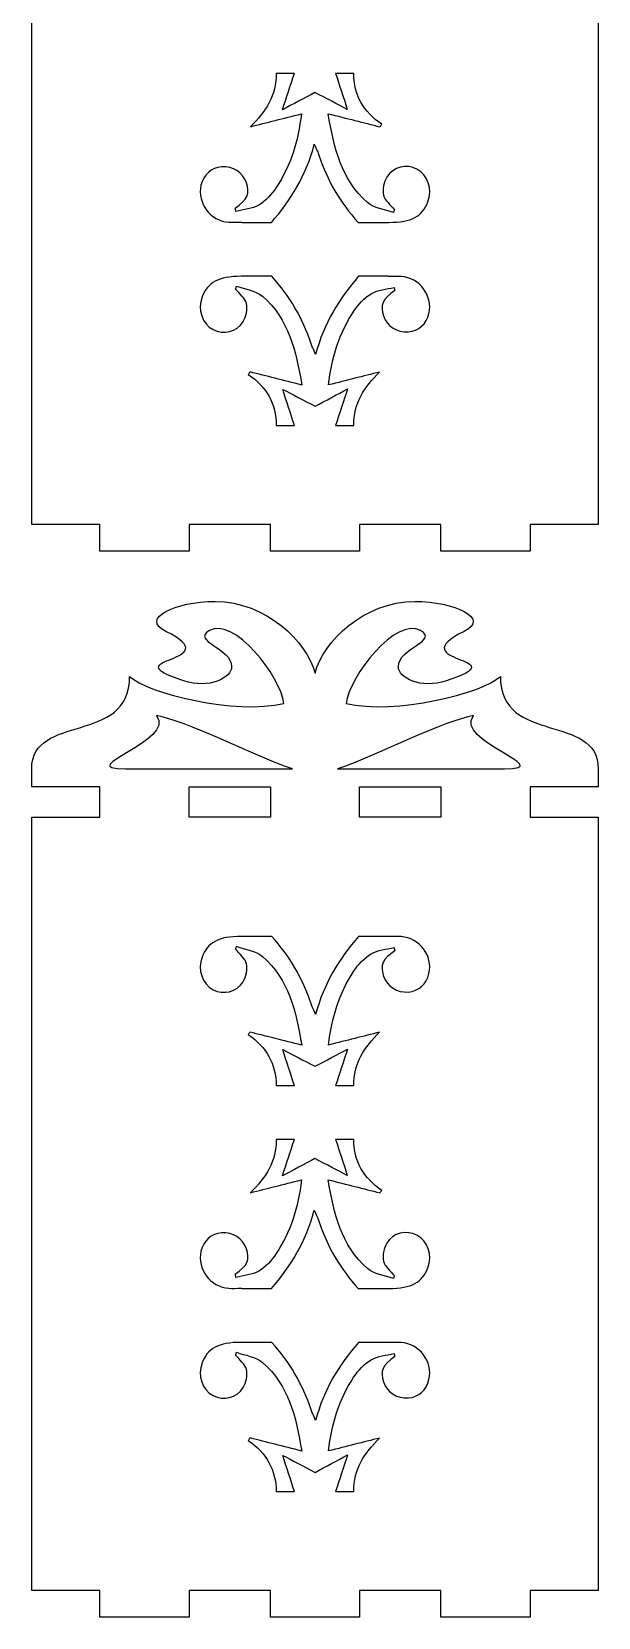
# Model space of a CAD drawing. Extents: x 4 to 934, y -398 to -4.
# Drawn here: x 602 to 665.6, y -394.6 to -216.7 of the extents above; entities that cross this region are included whole.
import ezdxf

# ---------------------------------------------------------------- set-up
doc = ezdxf.new("R2010")
doc.units = 0
doc.header["$MEASUREMENT"] = 0
doc.layers.add('LAYER_1', color=7, linetype='CONTINUOUS')

msp = doc.modelspace()

# ---------------------------------------------------------------- linework, layer by layer
at = {"layer": 'LAYER_1'}
for points in [[(619.67, -301.43), (628.8, -301.43), (628.8, -304.83), (619.67, -304.83), (619.67, -301.43)], [(647.93, -304.83), (638.8, -304.83), (638.8, -301.43), (647.93, -301.43), (647.93, -304.83)]]:
    msp.add_lwpolyline(points, dxfattribs=at)
for points, knots in [([(665.6, -24.79), (665.6, -24.79), (665.6, -22.79), (665.6, -22.79), (665.6, -16.47), (654.61, -20.17), (654.61, -12.41), (652.68, -14.34), (642.68, -16.7), (637.31, -15.47), (637.67, -12.37), (642.91, -5.68), (645.65, -7.27), (647.75, -8.47), (643.17, -9.21), (643.17, -11.31), (643.17, -12.57), (645.65, -13.86), (648.56, -12.91), (656.91, -10.18), (643.24, -10.97), (650.56, -7.36), (653.5, -5.9), (649.47, -4), (645.01, -4), (639.3, -4), (634.71, -8.52), (633.81, -12.05), (632.91, -8.52), (628.31, -4), (622.6, -4), (618.14, -4), (614.11, -5.9), (617.06, -7.36), (624.38, -10.97), (610.71, -10.18), (619.05, -12.91), (621.96, -13.86), (624.45, -12.57), (624.45, -11.31), (624.45, -9.21), (619.87, -8.47), (621.96, -7.27), (624.7, -5.68), (629.95, -12.37), (630.3, -15.47), (624.93, -16.7), (614.93, -14.34), (613, -12.41), (613, -20.17), (602.01, -16.47), (602.01, -22.79), (602.01, -22.79), (602.01, -24.79), (602.01, -24.79), (602.01, -24.79), (609.66, -24.79), (609.66, -24.79), (609.66, -24.79), (609.66, -28), (609.66, -28), (609.66, -28), (602.01, -27.99), (602.01, -27.99), (602.01, -27.99), (602.01, -272), (602.01, -272), (602.01, -272), (609.66, -272), (609.66, -272), (609.66, -272), (609.66, -275), (609.66, -275), (609.66, -275), (619.67, -275), (619.67, -275), (619.67, -275), (619.67, -272), (619.67, -272), (619.67, -272), (628.8, -272), (628.8, -272), (628.8, -272), (628.8, -275), (628.8, -275), (628.8, -275), (638.81, -275), (638.81, -275), (638.81, -275), (638.81, -272), (638.81, -272), (638.81, -272), (647.94, -272), (647.94, -272), (647.94, -272), (647.94, -275), (647.94, -275), (647.94, -275), (657.95, -275), (657.95, -275), (657.95, -275), (657.95, -272), (657.95, -272), (657.95, -272), (665.6, -272), (665.6, -272), (665.6, -272), (665.6, -27.99), (665.6, -27.99), (665.6, -27.99), (657.95, -28), (657.95, -28), (657.95, -28), (657.95, -24.79), (657.95, -24.79), (657.95, -24.79), (665.6, -24.79), (665.6, -24.79)], [0, 0, 0, 0, 1, 1, 1, 2, 2, 2, 3, 3, 3, 4, 4, 4, 5, 5, 5, 6, 6, 6, 7, 7, 7, 8, 8, 8, 9, 9, 9, 10, 10, 10, 11, 11, 11, 12, 12, 12, 13, 13, 13, 14, 14, 14, 15, 15, 15, 16, 16, 16, 17, 17, 17, 18, 18, 18, 19, 19, 19, 20, 20, 20, 21, 21, 21, 22, 22, 22, 23, 23, 23, 24, 24, 24, 25, 25, 25, 26, 26, 26, 27, 27, 27, 28, 28, 28, 29, 29, 29, 30, 30, 30, 31, 31, 31, 32, 32, 32, 33, 33, 33, 34, 34, 34, 35, 35, 35, 36, 36, 36, 37, 37, 37, 38, 38, 38, 39, 39, 39, 39]), ([(646.47, -235.78), (645.85, -237.41), (644.67, -238.08), (642.09, -238.09), (642.09, -238.09), (638.65, -238.09), (638.65, -238.09), (636.65, -235.9), (635.17, -233.38), (634.24, -230.53), (634.14, -230.24), (634, -229.95), (633.73, -229.31), (632.83, -232.84), (631.04, -235.62), (628.92, -238.09), (628.92, -238.09), (625.58, -238.09), (625.58, -238.09), (625.59, -238.09), (625.6, -238.08), (625.61, -238.07), (624.91, -238.07), (624.52, -238.09), (624.13, -238.07), (622.08, -237.95), (620.57, -235.93), (621.01, -233.92), (621.27, -232.75), (622.18, -231.94), (623.32, -231.86), (624.61, -231.77), (625.7, -232.46), (626.11, -233.65), (626.53, -234.82), (626.2, -235.57), (624.85, -236.49), (624.88, -236.61), (624.91, -236.73), (624.93, -236.86), (625.79, -236.63), (626.76, -236.58), (627.5, -236.14), (628.28, -235.68), (628.96, -234.94), (629.46, -234.17), (631.07, -231.72), (631.92, -228.99), (632.28, -225.9), (630.23, -226.42), (628.39, -226.89), (626.55, -227.35), (628.27, -225.66), (629.49, -223.82), (629.44, -221.36), (629.44, -221.36), (631.49, -221.36), (631.49, -221.36), (631.05, -222.72), (630.6, -224.08), (630.14, -225.46), (631.3, -224.84), (632.59, -224.15), (633.79, -223.51), (635.09, -224.19), (636.36, -224.84), (637.43, -225.4), (636.99, -224.04), (636.55, -222.7), (636.12, -221.36), (636.12, -221.36), (638.16, -221.36), (638.16, -221.36), (638.15, -223.81), (639.27, -225.67), (641.29, -227.08), (641.22, -227.18), (641.16, -227.27), (641.09, -227.36), (639.24, -226.89), (637.39, -226.42), (635.28, -225.89), (635.95, -229.73), (636.74, -233.29), (639.69, -235.85), (640.43, -236.5), (641.63, -236.62), (642.63, -236.98), (642.65, -236.88), (642.68, -236.77), (642.71, -236.66), (642.29, -236.13), (641.65, -235.63), (641.51, -235.03), (641.37, -234.41), (641.53, -233.57), (641.87, -233.01), (642.56, -231.84), (644.1, -231.51), (645.24, -232.11), (646.47, -232.76), (647.01, -234.36), (646.47, -235.78)], [0, 0, 0, 0, 1, 1, 1, 2, 2, 2, 3, 3, 3, 4, 4, 4, 5, 5, 5, 6, 6, 6, 7, 7, 7, 8, 8, 8, 9, 9, 9, 10, 10, 10, 11, 11, 11, 12, 12, 12, 13, 13, 13, 14, 14, 14, 15, 15, 15, 16, 16, 16, 17, 17, 17, 18, 18, 18, 19, 19, 19, 20, 20, 20, 21, 21, 21, 22, 22, 22, 23, 23, 23, 24, 24, 24, 25, 25, 25, 26, 26, 26, 27, 27, 27, 28, 28, 28, 29, 29, 29, 30, 30, 30, 31, 31, 31, 32, 32, 32, 33, 33, 33, 34, 34, 34, 34]), ([(646.6, -248.31), (646.34, -249.48), (645.43, -250.3), (644.29, -250.37), (643, -250.47), (641.91, -249.77), (641.5, -248.59), (641.08, -247.41), (641.41, -246.66), (642.76, -245.74), (642.73, -245.62), (642.71, -245.5), (642.68, -245.38), (641.81, -245.6), (640.85, -245.65), (640.11, -246.09), (639.34, -246.55), (638.65, -247.29), (638.15, -248.06), (636.55, -250.51), (635.68, -253.24), (635.33, -256.33), (637.38, -255.81), (639.22, -255.35), (641.06, -254.88), (639.34, -256.57), (638.12, -258.41), (638.17, -260.87), (638.17, -260.87), (636.12, -260.87), (636.12, -260.87), (636.56, -259.51), (637.02, -258.15), (637.47, -256.77), (636.31, -257.39), (635.02, -258.09), (633.82, -258.72), (632.52, -258.05), (631.25, -257.39), (630.18, -256.83), (630.62, -258.19), (631.06, -259.53), (631.5, -260.87), (631.5, -260.87), (629.45, -260.87), (629.45, -260.87), (629.45, -258.43), (628.34, -256.56), (626.32, -255.15), (626.39, -255.06), (626.45, -254.97), (626.51, -254.87), (628.37, -255.34), (630.22, -255.81), (632.33, -256.34), (631.66, -252.5), (630.87, -248.94), (627.92, -246.38), (627.17, -245.74), (625.98, -245.61), (624.98, -245.25), (624.95, -245.35), (624.93, -245.46), (624.9, -245.57), (625.32, -246.11), (625.96, -246.6), (626.1, -247.2), (626.25, -247.82), (626.08, -248.66), (625.75, -249.22), (625.05, -250.4), (623.51, -250.72), (622.37, -250.12), (621.14, -249.47), (620.6, -247.87), (621.14, -246.45), (621.76, -244.83), (622.94, -244.15), (625.52, -244.14), (625.52, -244.14), (628.96, -244.14), (628.96, -244.14), (630.95, -246.33), (632.43, -248.85), (633.37, -251.7), (633.46, -252), (633.61, -252.28), (633.88, -252.92), (634.78, -249.39), (636.57, -246.61), (638.69, -244.14), (638.69, -244.14), (642.03, -244.14), (642.03, -244.14), (642.03, -244.14), (642.02, -244.15), (642, -244.16), (642.7, -244.16), (643.09, -244.14), (643.47, -244.16), (645.53, -244.29), (647.04, -246.3), (646.6, -248.31)], [0, 0, 0, 0, 1, 1, 1, 2, 2, 2, 3, 3, 3, 4, 4, 4, 5, 5, 5, 6, 6, 6, 7, 7, 7, 8, 8, 8, 9, 9, 9, 10, 10, 10, 11, 11, 11, 12, 12, 12, 13, 13, 13, 14, 14, 14, 15, 15, 15, 16, 16, 16, 17, 17, 17, 18, 18, 18, 19, 19, 19, 20, 20, 20, 21, 21, 21, 22, 22, 22, 23, 23, 23, 24, 24, 24, 25, 25, 25, 26, 26, 26, 27, 27, 27, 28, 28, 28, 29, 29, 29, 30, 30, 30, 31, 31, 31, 32, 32, 32, 33, 33, 33, 34, 34, 34, 34]), ([(665.6, -301.43), (665.6, -301.43), (665.6, -299.43), (665.6, -299.43), (665.6, -299.43), (665.6, -299.43), (665.6, -299.43), (665.6, -293.1), (654.61, -296.8), (654.61, -289.04), (652.68, -290.98), (642.68, -293.34), (637.31, -292.1), (637.66, -289), (642.91, -282.31), (645.65, -283.9), (647.74, -285.11), (643.16, -285.84), (643.16, -287.95), (643.16, -289.2), (645.65, -290.5), (648.56, -289.54), (656.9, -286.81), (643.23, -287.6), (650.55, -283.99), (653.5, -282.53), (649.46, -280.63), (645.01, -280.63), (639.3, -280.63), (634.7, -285.15), (633.81, -288.69), (632.91, -285.15), (628.31, -280.63), (622.59, -280.63), (618.14, -280.63), (614.11, -282.53), (617.06, -283.99), (624.38, -287.6), (610.71, -286.81), (619.05, -289.54), (621.96, -290.5), (624.45, -289.2), (624.45, -287.95), (624.45, -285.84), (619.87, -285.11), (621.96, -283.9), (624.7, -282.31), (629.95, -289), (630.3, -292.1), (624.93, -293.34), (614.93, -290.98), (613, -289.04), (613, -296.8), (602.01, -293.1), (602.01, -299.43), (602.01, -299.43), (602.01, -299.43), (602.01, -299.43), (602.01, -299.43), (602.01, -301.43), (602.01, -301.43), (602.01, -301.43), (609.66, -301.43), (609.66, -301.43), (609.66, -301.43), (609.66, -304.83), (609.66, -304.83), (609.66, -304.83), (602.01, -304.83), (602.01, -304.83), (602.01, -304.83), (602.01, -391.65), (602.01, -391.65), (602.01, -391.65), (609.66, -391.65), (609.66, -391.65), (609.66, -391.65), (609.66, -394.65), (609.66, -394.65), (609.66, -394.65), (619.67, -394.65), (619.67, -394.65), (619.67, -394.65), (619.67, -391.65), (619.67, -391.65), (619.67, -391.65), (628.8, -391.65), (628.8, -391.65), (628.8, -391.65), (628.8, -394.65), (628.8, -394.65), (628.8, -394.65), (638.8, -394.65), (638.8, -394.65), (638.8, -394.65), (638.8, -391.65), (638.8, -391.65), (638.8, -391.65), (647.93, -391.65), (647.93, -391.65), (647.93, -391.65), (647.93, -394.65), (647.93, -394.65), (647.93, -394.65), (657.95, -394.65), (657.95, -394.65), (657.95, -394.65), (657.95, -391.65), (657.95, -391.65), (657.95, -391.65), (665.6, -391.65), (665.6, -391.65), (665.6, -391.65), (665.6, -304.83), (665.6, -304.83), (665.6, -304.83), (657.95, -304.83), (657.95, -304.83), (657.95, -304.83), (657.95, -301.43), (657.95, -301.43), (657.95, -301.43), (665.6, -301.43), (665.6, -301.43)], [0, 0, 0, 0, 1, 1, 1, 2, 2, 2, 3, 3, 3, 4, 4, 4, 5, 5, 5, 6, 6, 6, 7, 7, 7, 8, 8, 8, 9, 9, 9, 10, 10, 10, 11, 11, 11, 12, 12, 12, 13, 13, 13, 14, 14, 14, 15, 15, 15, 16, 16, 16, 17, 17, 17, 18, 18, 18, 19, 19, 19, 20, 20, 20, 21, 21, 21, 22, 22, 22, 23, 23, 23, 24, 24, 24, 25, 25, 25, 26, 26, 26, 27, 27, 27, 28, 28, 28, 29, 29, 29, 30, 30, 30, 31, 31, 31, 32, 32, 32, 33, 33, 33, 34, 34, 34, 35, 35, 35, 36, 36, 36, 37, 37, 37, 38, 38, 38, 39, 39, 39, 40, 40, 40, 41, 41, 41, 41]), ([(612.53, -299.43), (606.41, -299.43), (618.35, -296.27), (616, -293.45), (619.29, -293.97), (626.62, -297.82), (631.28, -299.43), (631.28, -299.43), (612.53, -299.43), (612.53, -299.43)], [0, 0, 0, 0, 1, 1, 1, 2, 2, 2, 3, 3, 3, 3]), ([(651.61, -293.45), (649.26, -296.27), (661.2, -299.43), (655.08, -299.43), (655.08, -299.43), (636.33, -299.43), (636.33, -299.43), (640.99, -297.82), (648.32, -293.97), (651.61, -293.45)], [0, 0, 0, 0, 1, 1, 1, 2, 2, 2, 3, 3, 3, 3]), ([(646.6, -322.4), (646.34, -323.58), (645.43, -324.39), (644.29, -324.47), (643, -324.56), (641.91, -323.86), (641.5, -322.68), (641.08, -321.5), (641.41, -320.75), (642.76, -319.83), (642.73, -319.71), (642.71, -319.59), (642.68, -319.47), (641.81, -319.69), (640.85, -319.75), (640.11, -320.19), (639.33, -320.64), (638.65, -321.38), (638.14, -322.15), (636.54, -324.61), (635.68, -327.33), (635.33, -330.42), (637.38, -329.9), (639.22, -329.44), (641.06, -328.97), (639.34, -330.66), (638.12, -332.5), (638.17, -334.97), (638.17, -334.97), (636.11, -334.97), (636.11, -334.97), (636.56, -333.61), (637.01, -332.25), (637.47, -330.87), (636.31, -331.49), (635.02, -332.18), (633.82, -332.81), (632.51, -332.14), (631.25, -331.48), (630.18, -330.92), (630.62, -332.28), (631.06, -333.62), (631.49, -334.97), (631.49, -334.97), (629.44, -334.97), (629.44, -334.97), (629.45, -332.52), (628.34, -330.65), (626.32, -329.24), (626.39, -329.15), (626.45, -329.06), (626.51, -328.97), (628.37, -329.44), (630.22, -329.9), (632.32, -330.44), (631.66, -326.6), (630.87, -323.03), (627.92, -320.48), (627.17, -319.83), (625.97, -319.71), (624.98, -319.34), (624.95, -319.45), (624.93, -319.55), (624.9, -319.66), (625.32, -320.2), (625.96, -320.69), (626.1, -321.29), (626.24, -321.91), (626.08, -322.75), (625.74, -323.31), (625.05, -324.49), (623.51, -324.82), (622.37, -324.21), (621.14, -323.56), (620.6, -321.96), (621.14, -320.54), (621.75, -318.92), (622.94, -318.24), (625.52, -318.23), (625.52, -318.23), (628.95, -318.23), (628.95, -318.23), (630.95, -320.42), (632.43, -322.94), (633.36, -325.79), (633.46, -326.09), (633.61, -326.37), (633.88, -327.01), (634.78, -323.48), (636.56, -320.71), (638.69, -318.23), (638.69, -318.23), (642.03, -318.23), (642.03, -318.23), (642.02, -318.23), (642.01, -318.24), (642, -318.25), (642.7, -318.25), (643.09, -318.23), (643.47, -318.25), (645.53, -318.38), (647.05, -320.39), (646.6, -322.4)], [0, 0, 0, 0, 1, 1, 1, 2, 2, 2, 3, 3, 3, 4, 4, 4, 5, 5, 5, 6, 6, 6, 7, 7, 7, 8, 8, 8, 9, 9, 9, 10, 10, 10, 11, 11, 11, 12, 12, 12, 13, 13, 13, 14, 14, 14, 15, 15, 15, 16, 16, 16, 17, 17, 17, 18, 18, 18, 19, 19, 19, 20, 20, 20, 21, 21, 21, 22, 22, 22, 23, 23, 23, 24, 24, 24, 25, 25, 25, 26, 26, 26, 27, 27, 27, 28, 28, 28, 29, 29, 29, 30, 30, 30, 31, 31, 31, 32, 32, 32, 33, 33, 33, 34, 34, 34, 34]), ([(624.93, -356.51), (625.79, -356.28), (626.76, -356.23), (627.5, -355.79), (628.27, -355.33), (628.96, -354.59), (629.46, -353.83), (631.06, -351.37), (631.93, -348.64), (632.28, -345.55), (630.22, -346.07), (628.39, -346.54), (626.55, -347), (628.27, -345.31), (629.49, -343.48), (629.44, -341.01), (629.44, -341.01), (631.49, -341.01), (631.49, -341.01), (631.04, -342.37), (630.59, -343.73), (630.14, -345.11), (631.3, -344.49), (632.59, -343.8), (633.78, -343.16), (635.09, -343.84), (636.36, -344.5), (637.43, -345.05), (636.99, -343.69), (636.55, -342.35), (636.11, -341.01), (636.11, -341.01), (638.17, -341.01), (638.17, -341.01), (638.15, -343.46), (639.27, -345.32), (641.29, -346.74), (641.22, -346.83), (641.16, -346.92), (641.09, -347.01), (639.24, -346.54), (637.39, -346.07), (635.28, -345.54), (635.95, -349.38), (636.74, -352.94), (639.69, -355.5), (640.43, -356.15), (641.63, -356.27), (642.63, -356.63), (642.65, -356.53), (642.68, -356.42), (642.71, -356.32), (642.29, -355.78), (641.65, -355.29), (641.51, -354.68), (641.36, -354.06), (641.53, -353.23), (641.86, -352.66), (642.55, -351.49), (644.1, -351.16), (645.24, -351.76), (646.47, -352.41), (647.01, -354.01), (646.47, -355.43), (645.85, -357.06), (644.66, -357.73), (642.08, -357.75), (642.08, -357.75), (638.65, -357.75), (638.65, -357.75), (636.65, -355.55), (635.17, -353.03), (634.24, -350.19), (634.14, -349.89), (634, -349.6), (633.72, -348.96), (632.82, -352.5), (631.04, -355.27), (628.92, -357.75), (628.92, -357.75), (625.58, -357.75), (625.58, -357.75), (625.59, -357.74), (625.59, -357.73), (625.6, -357.72), (624.91, -357.72), (624.52, -357.75), (624.13, -357.72), (622.08, -357.6), (620.56, -355.58), (621.01, -353.57), (621.27, -352.4), (622.17, -351.59), (623.32, -351.51), (624.61, -351.42), (625.7, -352.11), (626.11, -353.3), (626.53, -354.48), (626.2, -355.22), (624.85, -356.14), (624.88, -356.26), (624.9, -356.38), (624.93, -356.51)], [0, 0, 0, 0, 1, 1, 1, 2, 2, 2, 3, 3, 3, 4, 4, 4, 5, 5, 5, 6, 6, 6, 7, 7, 7, 8, 8, 8, 9, 9, 9, 10, 10, 10, 11, 11, 11, 12, 12, 12, 13, 13, 13, 14, 14, 14, 15, 15, 15, 16, 16, 16, 17, 17, 17, 18, 18, 18, 19, 19, 19, 20, 20, 20, 21, 21, 21, 22, 22, 22, 23, 23, 23, 24, 24, 24, 25, 25, 25, 26, 26, 26, 27, 27, 27, 28, 28, 28, 29, 29, 29, 30, 30, 30, 31, 31, 31, 32, 32, 32, 33, 33, 33, 34, 34, 34, 34]), ([(646.6, -367.96), (646.34, -369.13), (645.43, -369.95), (644.29, -370.03), (643, -370.12), (641.91, -369.42), (641.5, -368.24), (641.08, -367.06), (641.41, -366.31), (642.76, -365.39), (642.73, -365.27), (642.71, -365.15), (642.68, -365.03), (641.81, -365.25), (640.85, -365.31), (640.11, -365.74), (639.33, -366.2), (638.65, -366.94), (638.14, -367.71), (636.54, -370.16), (635.68, -372.89), (635.33, -375.98), (637.38, -375.46), (639.22, -375), (641.06, -374.53), (639.34, -376.22), (638.12, -378.06), (638.17, -380.52), (638.17, -380.52), (636.11, -380.52), (636.11, -380.52), (636.56, -379.17), (637.01, -377.8), (637.47, -376.42), (636.31, -377.05), (635.02, -377.74), (633.82, -378.38), (632.51, -377.7), (631.25, -377.04), (630.18, -376.48), (630.62, -377.84), (631.06, -379.18), (631.49, -380.52), (631.49, -380.52), (629.44, -380.52), (629.44, -380.52), (629.45, -378.08), (628.34, -376.21), (626.32, -374.8), (626.39, -374.71), (626.45, -374.62), (626.51, -374.52), (628.37, -374.99), (630.22, -375.46), (632.32, -375.99), (631.66, -372.16), (630.87, -368.59), (627.92, -366.04), (627.17, -365.39), (625.97, -365.26), (624.98, -364.9), (624.95, -365.01), (624.93, -365.11), (624.9, -365.22), (625.32, -365.76), (625.96, -366.25), (626.1, -366.85), (626.24, -367.47), (626.08, -368.31), (625.74, -368.87), (625.05, -370.05), (623.51, -370.37), (622.37, -369.77), (621.14, -369.12), (620.6, -367.52), (621.14, -366.1), (621.75, -364.48), (622.94, -363.8), (625.52, -363.79), (625.52, -363.79), (628.95, -363.79), (628.95, -363.79), (630.95, -365.98), (632.43, -368.5), (633.36, -371.35), (633.46, -371.65), (633.61, -371.93), (633.88, -372.57), (634.78, -369.04), (636.56, -366.26), (638.69, -363.79), (638.69, -363.79), (642.03, -363.79), (642.03, -363.79), (642.02, -363.8), (642.01, -363.8), (642, -363.81), (642.7, -363.81), (643.09, -363.79), (643.47, -363.81), (645.53, -363.94), (647.05, -365.95), (646.6, -367.96)], [0, 0, 0, 0, 1, 1, 1, 2, 2, 2, 3, 3, 3, 4, 4, 4, 5, 5, 5, 6, 6, 6, 7, 7, 7, 8, 8, 8, 9, 9, 9, 10, 10, 10, 11, 11, 11, 12, 12, 12, 13, 13, 13, 14, 14, 14, 15, 15, 15, 16, 16, 16, 17, 17, 17, 18, 18, 18, 19, 19, 19, 20, 20, 20, 21, 21, 21, 22, 22, 22, 23, 23, 23, 24, 24, 24, 25, 25, 25, 26, 26, 26, 27, 27, 27, 28, 28, 28, 29, 29, 29, 30, 30, 30, 31, 31, 31, 32, 32, 32, 33, 33, 33, 34, 34, 34, 34])]:
    msp.add_open_spline(points, degree=3, knots=knots, dxfattribs=at)

doc.saveas('drawing.dxf')
